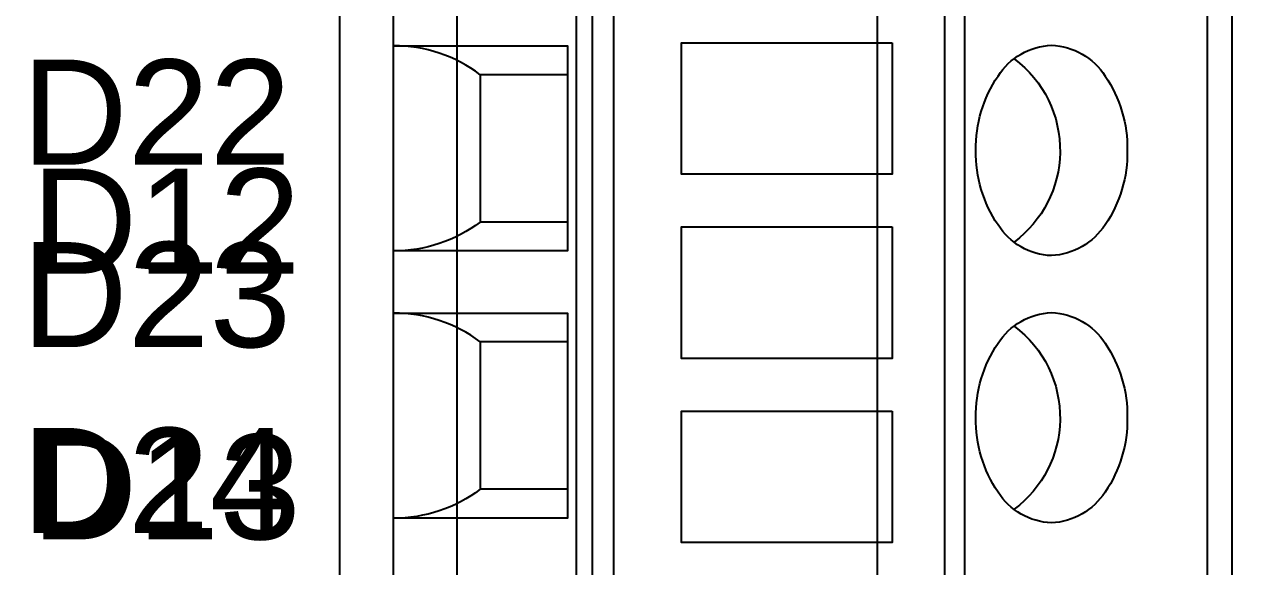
# Model space of a CAD drawing. Extents: x 1 to 23.7, y 0.2 to 17.
# Drawn here: x 18.286 to 19.208, y 3.009 to 3.414 of the extents above; entities that cross this region are included whole.
import ezdxf

# ---------------------------------------------------------------- set-up
doc = ezdxf.new("R2010")
doc.units = 0
doc.header["$MEASUREMENT"] = 0
for name, color, linetype in [('3_01__0-__EMPTY', 7, 'CONTINUOUS'), ('3_02__9X__RTD', 7, 'CONTINUOUS'), ('3_03__91__RTD_TC', 7, 'CONTINUOUS'), ('3_04__1-___4__DI__4__DO__S', 7, 'CONTINUOUS'), ('3_05__B-___4__DI__4__DO__F', 7, 'CONTINUOUS'), ('3_06__C-___4__DI__3__DO', 7, 'CONTINUOUS'), ('3_07__2X___8__DO__STD_FORM', 7, 'CONTINUOUS'), ('3_08__2A___8__DO__STD_FORM', 7, 'CONTINUOUS'), ('3_09__2B___8__DO__STD__6__', 7, 'CONTINUOUS'), ('3_10__2C___8__DO__STD__2__', 7, 'CONTINUOUS'), ('3_11__3-___8__DI', 7, 'CONTINUOUS'), ('3_12__D-___14__DI', 7, 'CONTINUOUS'), ('3_13__5-___8__AI', 7, 'CONTINUOUS'), ('3_14__6-___4__AI__4__AO', 7, 'CONTINUOUS'), ('6_00_____DWG', 7, 'CONTINUOUS')]:
    doc.layers.add(name, color=color, linetype=linetype)
doc.styles.add('ARIAL', font='arial.ttf')

msp = doc.modelspace()

# ---------------------------------------------------------------- linework, layer by layer
at = {"layer": '3_01__0-__EMPTY'}
msp.add_lwpolyline([(18.60968, 3.75374), (18.60968, 2.78851, 0.414214), (18.63957, 2.75863), (18.65468, 2.75863), (18.65468, 2.51863), (18.63957, 2.51863, 0.414214), (18.60968, 2.48874), (18.60968, 2.13101, 0.414973), (18.63957, 2.10113), (19.1598, 2.10113, 0.414973), (19.18968, 2.13101), (19.18968, 2.48874, 0.414214), (19.1598, 2.51863), (19.14468, 2.51863), (19.14468, 2.75863), (19.1598, 2.75863, 0.414214), (19.18968, 2.78851), (19.18968, 3.75374, 0.414214)], format="xyb", dxfattribs=at)
at = {"layer": '3_02__9X__RTD'}
for points in [[(18.52182, 4.257), (18.52182, 2.17039), (18.97457, 2.17039), (18.97457, 4.257)], [(18.9352, 3.4007), (18.9352, 3.30228), (18.77772, 3.30228), (18.77772, 3.4007)], [(18.9352, 3.26291), (18.9352, 3.16448), (18.77772, 3.16448), (18.77772, 3.26291)], [(18.9352, 3.12511), (18.9352, 3.02669), (18.77772, 3.02669), (18.77772, 3.12511)]]:
    msp.add_lwpolyline(points, close=True, dxfattribs=at)
msp.add_lwpolyline([(18.71079, 4.257), (18.71079, 2.17039)], dxfattribs=at)
at = {"layer": '3_03__91__RTD_TC'}
for points in [[(18.52182, 4.257), (18.52182, 2.17039), (18.97457, 2.17039), (18.97457, 4.257)], [(18.9352, 3.4007), (18.9352, 3.30228), (18.77772, 3.30228), (18.77772, 3.4007)], [(18.9352, 3.26291), (18.9352, 3.16448), (18.77772, 3.16448), (18.77772, 3.26291)], [(18.9352, 3.12511), (18.9352, 3.02669), (18.77772, 3.02669), (18.77772, 3.12511)]]:
    msp.add_lwpolyline(points, close=True, dxfattribs=at)
msp.add_lwpolyline([(18.71079, 4.257), (18.71079, 2.17039)], dxfattribs=at)
at = {"layer": '3_04__1-___4__DI__4__DO__S'}
msp.add_lwpolyline([(19.17097, 4.02173), (19.17097, 2.42173), (18.56226, 2.42173), (18.56226, 4.02173)], close=True, dxfattribs=at)
for points in [[(18.699, 4.02173), (18.699, 2.42173)], [(18.72684, 4.02173), (18.72684, 2.42173)], [(18.92394, 4.02173), (18.92394, 2.42173)], [(18.98937, 4.02174), (18.98937, 2.42174)], [(18.56226, 3.3985), (18.69233, 3.3985), (18.69233, 3.24496), (18.56226, 3.24496)], [(18.6272, 3.37685), (18.6272, 3.26661)], [(18.56226, 3.1985), (18.69233, 3.1985), (18.69233, 3.04496), (18.56226, 3.04496)], [(18.6272, 3.17685), (18.6272, 3.06661)]]:
    msp.add_lwpolyline(points, dxfattribs=at)
for points in [[(18.69233, 3.37685), (18.6272, 3.37685, 0.162853), (18.56226, 3.3985, 1.944453)], [(19.02646, 3.38882, -0.001746), (19.02659, 3.38868, -0.240907), (19.06083, 3.31858, -0.231198), (19.02659, 3.25164, -0.005828), (19.02666, 3.25135)], [(18.69233, 3.26661), (18.6272, 3.26661, -0.162853), (18.56226, 3.24496, -1.944453)], [(18.69233, 3.17685), (18.6272, 3.17685, 0.162853), (18.56226, 3.1985, 1.944453)], [(19.02646, 3.18882, -0.001746), (19.02659, 3.18868, -0.240907), (19.06083, 3.11858, -0.231198), (19.02659, 3.05164, -0.005828), (19.02666, 3.05135)], [(18.69233, 3.06661), (18.6272, 3.06661, -0.162853), (18.56226, 3.04496, -1.944453)]]:
    msp.add_lwpolyline(points, format="xyb", dxfattribs=at)
for points in [[(19.0545, 3.3989, -0.244062), (19.09455, 3.37584, -0.154167), (19.11114, 3.32016, -0.154167), (19.09455, 3.26448, -0.236767), (19.0545, 3.24142, -0.24406), (19.01444, 3.26448, -0.154167), (18.99786, 3.32016, -0.154167), (19.01444, 3.37584, -0.244061)], [(19.0545, 3.1989, -0.244062), (19.09455, 3.17584, -0.154167), (19.11114, 3.12016, -0.154167), (19.09455, 3.06448, -0.236767), (19.0545, 3.04142, -0.24406), (19.01444, 3.06448, -0.154167), (18.99786, 3.12016, -0.154167), (19.01444, 3.17584, -0.244061)]]:
    msp.add_lwpolyline(points, format="xyb", close=True, dxfattribs=at)
at = {"layer": '3_05__B-___4__DI__4__DO__F'}
msp.add_lwpolyline([(19.17097, 4.02173), (19.17097, 2.42173), (18.56226, 2.42173), (18.56226, 4.02173)], close=True, dxfattribs=at)
for points in [[(18.699, 4.02173), (18.699, 2.42173)], [(18.72684, 4.02173), (18.72684, 2.42173)], [(18.92394, 4.02173), (18.92394, 2.42173)], [(18.98937, 4.02174), (18.98937, 2.42174)], [(18.56226, 3.3985), (18.69233, 3.3985), (18.69233, 3.24496), (18.56226, 3.24496)], [(18.6272, 3.37685), (18.6272, 3.26661)], [(18.56226, 3.1985), (18.69233, 3.1985), (18.69233, 3.04496), (18.56226, 3.04496)], [(18.6272, 3.17685), (18.6272, 3.06661)]]:
    msp.add_lwpolyline(points, dxfattribs=at)
for points in [[(18.69233, 3.37685), (18.6272, 3.37685, 0.162853), (18.56226, 3.3985, 1.944453)], [(19.02646, 3.38882, -0.001746), (19.02659, 3.38868, -0.240907), (19.06083, 3.31858, -0.231198), (19.02659, 3.25164, -0.005828), (19.02666, 3.25135)], [(18.69233, 3.26661), (18.6272, 3.26661, -0.162853), (18.56226, 3.24496, -1.944453)], [(18.69233, 3.17685), (18.6272, 3.17685, 0.162853), (18.56226, 3.1985, 1.944453)], [(19.02646, 3.18882, -0.001746), (19.02659, 3.18868, -0.240907), (19.06083, 3.11858, -0.231198), (19.02659, 3.05164, -0.005828), (19.02666, 3.05135)], [(18.69233, 3.06661), (18.6272, 3.06661, -0.162853), (18.56226, 3.04496, -1.944453)]]:
    msp.add_lwpolyline(points, format="xyb", dxfattribs=at)
for points in [[(19.0545, 3.3989, -0.244062), (19.09455, 3.37584, -0.154167), (19.11114, 3.32016, -0.154167), (19.09455, 3.26448, -0.236767), (19.0545, 3.24142, -0.24406), (19.01444, 3.26448, -0.154167), (18.99786, 3.32016, -0.154167), (19.01444, 3.37584, -0.244061)], [(19.0545, 3.1989, -0.244062), (19.09455, 3.17584, -0.154167), (19.11114, 3.12016, -0.154167), (19.09455, 3.06448, -0.236767), (19.0545, 3.04142, -0.24406), (19.01444, 3.06448, -0.154167), (18.99786, 3.12016, -0.154167), (19.01444, 3.17584, -0.244061)]]:
    msp.add_lwpolyline(points, format="xyb", close=True, dxfattribs=at)
at = {"layer": '3_06__C-___4__DI__3__DO'}
msp.add_lwpolyline([(19.17097, 4.02173), (19.17097, 2.42173), (18.56226, 2.42173), (18.56226, 4.02173)], close=True, dxfattribs=at)
for points in [[(18.699, 4.02173), (18.699, 2.42173)], [(18.72684, 4.02173), (18.72684, 2.42173)], [(18.92394, 4.02173), (18.92394, 2.42173)], [(18.98937, 4.02174), (18.98937, 2.42174)], [(18.56226, 3.3985), (18.69233, 3.3985), (18.69233, 3.24496), (18.56226, 3.24496)], [(18.6272, 3.37685), (18.6272, 3.26661)], [(18.56226, 3.1985), (18.69233, 3.1985), (18.69233, 3.04496), (18.56226, 3.04496)], [(18.6272, 3.17685), (18.6272, 3.06661)]]:
    msp.add_lwpolyline(points, dxfattribs=at)
for points in [[(18.69233, 3.37685), (18.6272, 3.37685, 0.162853), (18.56226, 3.3985, 1.944453)], [(19.02646, 3.38882, -0.001746), (19.02659, 3.38868, -0.240907), (19.06083, 3.31858, -0.231198), (19.02659, 3.25164, -0.005828), (19.02666, 3.25135)], [(18.69233, 3.26661), (18.6272, 3.26661, -0.162853), (18.56226, 3.24496, -1.944453)], [(18.69233, 3.17685), (18.6272, 3.17685, 0.162853), (18.56226, 3.1985, 1.944453)], [(19.02646, 3.18882, -0.001746), (19.02659, 3.18868, -0.240907), (19.06083, 3.11858, -0.231198), (19.02659, 3.05164, -0.005828), (19.02666, 3.05135)], [(18.69233, 3.06661), (18.6272, 3.06661, -0.162853), (18.56226, 3.04496, -1.944453)]]:
    msp.add_lwpolyline(points, format="xyb", dxfattribs=at)
for points in [[(19.0545, 3.3989, -0.244062), (19.09455, 3.37584, -0.154167), (19.11114, 3.32016, -0.154167), (19.09455, 3.26448, -0.236767), (19.0545, 3.24142, -0.24406), (19.01444, 3.26448, -0.154167), (18.99786, 3.32016, -0.154167), (19.01444, 3.37584, -0.244061)], [(19.0545, 3.1989, -0.244062), (19.09455, 3.17584, -0.154167), (19.11114, 3.12016, -0.154167), (19.09455, 3.06448, -0.236767), (19.0545, 3.04142, -0.24406), (19.01444, 3.06448, -0.154167), (18.99786, 3.12016, -0.154167), (19.01444, 3.17584, -0.244061)]]:
    msp.add_lwpolyline(points, format="xyb", close=True, dxfattribs=at)
at = {"layer": '3_07__2X___8__DO__STD_FORM'}
msp.add_lwpolyline([(19.17097, 4.02173), (19.17097, 2.42173), (18.56226, 2.42173), (18.56226, 4.02173)], close=True, dxfattribs=at)
for points in [[(18.699, 4.02173), (18.699, 2.42173)], [(18.72684, 4.02173), (18.72684, 2.42173)], [(18.92394, 4.02173), (18.92394, 2.42173)], [(18.98937, 4.02174), (18.98937, 2.42174)], [(18.56226, 3.3985), (18.69233, 3.3985), (18.69233, 3.24496), (18.56226, 3.24496)], [(18.6272, 3.37685), (18.6272, 3.26661)], [(18.56226, 3.1985), (18.69233, 3.1985), (18.69233, 3.04496), (18.56226, 3.04496)], [(18.6272, 3.17685), (18.6272, 3.06661)]]:
    msp.add_lwpolyline(points, dxfattribs=at)
for points in [[(18.69233, 3.37685), (18.6272, 3.37685, 0.162853), (18.56226, 3.3985, 1.944453)], [(19.02646, 3.38882, -0.001746), (19.02659, 3.38868, -0.240907), (19.06083, 3.31858, -0.231198), (19.02659, 3.25164, -0.005828), (19.02666, 3.25135)], [(18.69233, 3.26661), (18.6272, 3.26661, -0.162853), (18.56226, 3.24496, -1.944453)], [(18.69233, 3.17685), (18.6272, 3.17685, 0.162853), (18.56226, 3.1985, 1.944453)], [(19.02646, 3.18882, -0.001746), (19.02659, 3.18868, -0.240907), (19.06083, 3.11858, -0.231198), (19.02659, 3.05164, -0.005828), (19.02666, 3.05135)], [(18.69233, 3.06661), (18.6272, 3.06661, -0.162853), (18.56226, 3.04496, -1.944453)]]:
    msp.add_lwpolyline(points, format="xyb", dxfattribs=at)
for points in [[(19.0545, 3.3989, -0.244062), (19.09455, 3.37584, -0.154167), (19.11114, 3.32016, -0.154167), (19.09455, 3.26448, -0.236767), (19.0545, 3.24142, -0.24406), (19.01444, 3.26448, -0.154167), (18.99786, 3.32016, -0.154167), (19.01444, 3.37584, -0.244061)], [(19.0545, 3.1989, -0.244062), (19.09455, 3.17584, -0.154167), (19.11114, 3.12016, -0.154167), (19.09455, 3.06448, -0.236767), (19.0545, 3.04142, -0.24406), (19.01444, 3.06448, -0.154167), (18.99786, 3.12016, -0.154167), (19.01444, 3.17584, -0.244061)]]:
    msp.add_lwpolyline(points, format="xyb", close=True, dxfattribs=at)
at = {"layer": '3_08__2A___8__DO__STD_FORM'}
msp.add_lwpolyline([(19.17097, 4.02173), (19.17097, 2.42173), (18.56226, 2.42173), (18.56226, 4.02173)], close=True, dxfattribs=at)
for points in [[(18.699, 4.02173), (18.699, 2.42173)], [(18.72684, 4.02173), (18.72684, 2.42173)], [(18.92394, 4.02173), (18.92394, 2.42173)], [(18.98937, 4.02174), (18.98937, 2.42174)], [(18.56226, 3.3985), (18.69233, 3.3985), (18.69233, 3.24496), (18.56226, 3.24496)], [(18.6272, 3.37685), (18.6272, 3.26661)], [(18.56226, 3.1985), (18.69233, 3.1985), (18.69233, 3.04496), (18.56226, 3.04496)], [(18.6272, 3.17685), (18.6272, 3.06661)]]:
    msp.add_lwpolyline(points, dxfattribs=at)
for points in [[(18.69233, 3.37685), (18.6272, 3.37685, 0.162853), (18.56226, 3.3985, 1.944453)], [(19.02646, 3.38882, -0.001746), (19.02659, 3.38868, -0.240907), (19.06083, 3.31858, -0.231198), (19.02659, 3.25164, -0.005828), (19.02666, 3.25135)], [(18.69233, 3.26661), (18.6272, 3.26661, -0.162853), (18.56226, 3.24496, -1.944453)], [(18.69233, 3.17685), (18.6272, 3.17685, 0.162853), (18.56226, 3.1985, 1.944453)], [(19.02646, 3.18882, -0.001746), (19.02659, 3.18868, -0.240907), (19.06083, 3.11858, -0.231198), (19.02659, 3.05164, -0.005828), (19.02666, 3.05135)], [(18.69233, 3.06661), (18.6272, 3.06661, -0.162853), (18.56226, 3.04496, -1.944453)]]:
    msp.add_lwpolyline(points, format="xyb", dxfattribs=at)
for points in [[(19.0545, 3.3989, -0.244062), (19.09455, 3.37584, -0.154167), (19.11114, 3.32016, -0.154167), (19.09455, 3.26448, -0.236767), (19.0545, 3.24142, -0.24406), (19.01444, 3.26448, -0.154167), (18.99786, 3.32016, -0.154167), (19.01444, 3.37584, -0.244061)], [(19.0545, 3.1989, -0.244062), (19.09455, 3.17584, -0.154167), (19.11114, 3.12016, -0.154167), (19.09455, 3.06448, -0.236767), (19.0545, 3.04142, -0.24406), (19.01444, 3.06448, -0.154167), (18.99786, 3.12016, -0.154167), (19.01444, 3.17584, -0.244061)]]:
    msp.add_lwpolyline(points, format="xyb", close=True, dxfattribs=at)
at = {"layer": '3_09__2B___8__DO__STD__6__'}
msp.add_lwpolyline([(19.17097, 4.02173), (19.17097, 2.42173), (18.56226, 2.42173), (18.56226, 4.02173)], close=True, dxfattribs=at)
for points in [[(18.699, 4.02173), (18.699, 2.42173)], [(18.72684, 4.02173), (18.72684, 2.42173)], [(18.92394, 4.02173), (18.92394, 2.42173)], [(18.98937, 4.02174), (18.98937, 2.42174)], [(18.56226, 3.3985), (18.69233, 3.3985), (18.69233, 3.24496), (18.56226, 3.24496)], [(18.6272, 3.37685), (18.6272, 3.26661)], [(18.56226, 3.1985), (18.69233, 3.1985), (18.69233, 3.04496), (18.56226, 3.04496)], [(18.6272, 3.17685), (18.6272, 3.06661)]]:
    msp.add_lwpolyline(points, dxfattribs=at)
for points in [[(18.69233, 3.37685), (18.6272, 3.37685, 0.162853), (18.56226, 3.3985, 1.944453)], [(19.02646, 3.38882, -0.001746), (19.02659, 3.38868, -0.240907), (19.06083, 3.31858, -0.231198), (19.02659, 3.25164, -0.005828), (19.02666, 3.25135)], [(18.69233, 3.26661), (18.6272, 3.26661, -0.162853), (18.56226, 3.24496, -1.944453)], [(18.69233, 3.17685), (18.6272, 3.17685, 0.162853), (18.56226, 3.1985, 1.944453)], [(19.02646, 3.18882, -0.001746), (19.02659, 3.18868, -0.240907), (19.06083, 3.11858, -0.231198), (19.02659, 3.05164, -0.005828), (19.02666, 3.05135)], [(18.69233, 3.06661), (18.6272, 3.06661, -0.162853), (18.56226, 3.04496, -1.944453)]]:
    msp.add_lwpolyline(points, format="xyb", dxfattribs=at)
for points in [[(19.0545, 3.3989, -0.244062), (19.09455, 3.37584, -0.154167), (19.11114, 3.32016, -0.154167), (19.09455, 3.26448, -0.236767), (19.0545, 3.24142, -0.24406), (19.01444, 3.26448, -0.154167), (18.99786, 3.32016, -0.154167), (19.01444, 3.37584, -0.244061)], [(19.0545, 3.1989, -0.244062), (19.09455, 3.17584, -0.154167), (19.11114, 3.12016, -0.154167), (19.09455, 3.06448, -0.236767), (19.0545, 3.04142, -0.24406), (19.01444, 3.06448, -0.154167), (18.99786, 3.12016, -0.154167), (19.01444, 3.17584, -0.244061)]]:
    msp.add_lwpolyline(points, format="xyb", close=True, dxfattribs=at)
at = {"layer": '3_10__2C___8__DO__STD__2__'}
msp.add_lwpolyline([(19.17097, 4.02173), (19.17097, 2.42173), (18.56226, 2.42173), (18.56226, 4.02173)], close=True, dxfattribs=at)
for points in [[(18.699, 4.02173), (18.699, 2.42173)], [(18.72684, 4.02173), (18.72684, 2.42173)], [(18.92394, 4.02173), (18.92394, 2.42173)], [(18.98937, 4.02174), (18.98937, 2.42174)], [(18.56226, 3.3985), (18.69233, 3.3985), (18.69233, 3.24496), (18.56226, 3.24496)], [(18.6272, 3.37685), (18.6272, 3.26661)], [(18.56226, 3.1985), (18.69233, 3.1985), (18.69233, 3.04496), (18.56226, 3.04496)], [(18.6272, 3.17685), (18.6272, 3.06661)]]:
    msp.add_lwpolyline(points, dxfattribs=at)
for points in [[(18.69233, 3.37685), (18.6272, 3.37685, 0.162853), (18.56226, 3.3985, 1.944453)], [(19.02646, 3.38882, -0.001746), (19.02659, 3.38868, -0.240907), (19.06083, 3.31858, -0.231198), (19.02659, 3.25164, -0.005828), (19.02666, 3.25135)], [(18.69233, 3.26661), (18.6272, 3.26661, -0.162853), (18.56226, 3.24496, -1.944453)], [(18.69233, 3.17685), (18.6272, 3.17685, 0.162853), (18.56226, 3.1985, 1.944453)], [(19.02646, 3.18882, -0.001746), (19.02659, 3.18868, -0.240907), (19.06083, 3.11858, -0.231198), (19.02659, 3.05164, -0.005828), (19.02666, 3.05135)], [(18.69233, 3.06661), (18.6272, 3.06661, -0.162853), (18.56226, 3.04496, -1.944453)]]:
    msp.add_lwpolyline(points, format="xyb", dxfattribs=at)
for points in [[(19.0545, 3.3989, -0.244062), (19.09455, 3.37584, -0.154167), (19.11114, 3.32016, -0.154167), (19.09455, 3.26448, -0.236767), (19.0545, 3.24142, -0.24406), (19.01444, 3.26448, -0.154167), (18.99786, 3.32016, -0.154167), (19.01444, 3.37584, -0.244061)], [(19.0545, 3.1989, -0.244062), (19.09455, 3.17584, -0.154167), (19.11114, 3.12016, -0.154167), (19.09455, 3.06448, -0.236767), (19.0545, 3.04142, -0.24406), (19.01444, 3.06448, -0.154167), (18.99786, 3.12016, -0.154167), (19.01444, 3.17584, -0.244061)]]:
    msp.add_lwpolyline(points, format="xyb", close=True, dxfattribs=at)
at = {"layer": '3_11__3-___8__DI'}
msp.add_lwpolyline([(19.17097, 4.02173), (19.17097, 2.42173), (18.56226, 2.42173), (18.56226, 4.02173)], close=True, dxfattribs=at)
for points in [[(18.699, 4.02173), (18.699, 2.42173)], [(18.72684, 4.02173), (18.72684, 2.42173)], [(18.92394, 4.02173), (18.92394, 2.42173)], [(18.98937, 4.02174), (18.98937, 2.42174)], [(18.56226, 3.3985), (18.69233, 3.3985), (18.69233, 3.24496), (18.56226, 3.24496)], [(18.6272, 3.37685), (18.6272, 3.26661)], [(18.56226, 3.1985), (18.69233, 3.1985), (18.69233, 3.04496), (18.56226, 3.04496)], [(18.6272, 3.17685), (18.6272, 3.06661)]]:
    msp.add_lwpolyline(points, dxfattribs=at)
for points in [[(18.69233, 3.37685), (18.6272, 3.37685, 0.162853), (18.56226, 3.3985, 1.944453)], [(19.02646, 3.38882, -0.001746), (19.02659, 3.38868, -0.240907), (19.06083, 3.31858, -0.231198), (19.02659, 3.25164, -0.005828), (19.02666, 3.25135)], [(18.69233, 3.26661), (18.6272, 3.26661, -0.162853), (18.56226, 3.24496, -1.944453)], [(18.69233, 3.17685), (18.6272, 3.17685, 0.162853), (18.56226, 3.1985, 1.944453)], [(19.02646, 3.18882, -0.001746), (19.02659, 3.18868, -0.240907), (19.06083, 3.11858, -0.231198), (19.02659, 3.05164, -0.005828), (19.02666, 3.05135)], [(18.69233, 3.06661), (18.6272, 3.06661, -0.162853), (18.56226, 3.04496, -1.944453)]]:
    msp.add_lwpolyline(points, format="xyb", dxfattribs=at)
for points in [[(19.0545, 3.3989, -0.244062), (19.09455, 3.37584, -0.154167), (19.11114, 3.32016, -0.154167), (19.09455, 3.26448, -0.236767), (19.0545, 3.24142, -0.24406), (19.01444, 3.26448, -0.154167), (18.99786, 3.32016, -0.154167), (19.01444, 3.37584, -0.244061)], [(19.0545, 3.1989, -0.244062), (19.09455, 3.17584, -0.154167), (19.11114, 3.12016, -0.154167), (19.09455, 3.06448, -0.236767), (19.0545, 3.04142, -0.24406), (19.01444, 3.06448, -0.154167), (18.99786, 3.12016, -0.154167), (19.01444, 3.17584, -0.244061)]]:
    msp.add_lwpolyline(points, format="xyb", close=True, dxfattribs=at)
at = {"layer": '3_12__D-___14__DI'}
msp.add_lwpolyline([(19.17097, 4.02173), (19.17097, 2.42173), (18.56226, 2.42173), (18.56226, 4.02173)], close=True, dxfattribs=at)
for points in [[(18.699, 4.02173), (18.699, 2.42173)], [(18.72684, 4.02173), (18.72684, 2.42173)], [(18.92394, 4.02173), (18.92394, 2.42173)], [(18.98937, 4.02174), (18.98937, 2.42174)], [(18.56226, 3.3985), (18.69233, 3.3985), (18.69233, 3.24496), (18.56226, 3.24496)], [(18.6272, 3.37685), (18.6272, 3.26661)], [(18.56226, 3.1985), (18.69233, 3.1985), (18.69233, 3.04496), (18.56226, 3.04496)], [(18.6272, 3.17685), (18.6272, 3.06661)]]:
    msp.add_lwpolyline(points, dxfattribs=at)
for points in [[(18.69233, 3.37685), (18.6272, 3.37685, 0.162853), (18.56226, 3.3985, 1.944453)], [(19.02646, 3.38882, -0.001746), (19.02659, 3.38868, -0.240907), (19.06083, 3.31858, -0.231198), (19.02659, 3.25164, -0.005828), (19.02666, 3.25135)], [(18.69233, 3.26661), (18.6272, 3.26661, -0.162853), (18.56226, 3.24496, -1.944453)], [(18.69233, 3.17685), (18.6272, 3.17685, 0.162853), (18.56226, 3.1985, 1.944453)], [(19.02646, 3.18882, -0.001746), (19.02659, 3.18868, -0.240907), (19.06083, 3.11858, -0.231198), (19.02659, 3.05164, -0.005828), (19.02666, 3.05135)], [(18.69233, 3.06661), (18.6272, 3.06661, -0.162853), (18.56226, 3.04496, -1.944453)]]:
    msp.add_lwpolyline(points, format="xyb", dxfattribs=at)
for points in [[(19.0545, 3.3989, -0.244062), (19.09455, 3.37584, -0.154167), (19.11114, 3.32016, -0.154167), (19.09455, 3.26448, -0.236767), (19.0545, 3.24142, -0.24406), (19.01444, 3.26448, -0.154167), (18.99786, 3.32016, -0.154167), (19.01444, 3.37584, -0.244061)], [(19.0545, 3.1989, -0.244062), (19.09455, 3.17584, -0.154167), (19.11114, 3.12016, -0.154167), (19.09455, 3.06448, -0.236767), (19.0545, 3.04142, -0.24406), (19.01444, 3.06448, -0.154167), (18.99786, 3.12016, -0.154167), (19.01444, 3.17584, -0.244061)]]:
    msp.add_lwpolyline(points, format="xyb", close=True, dxfattribs=at)
at = {"layer": '3_13__5-___8__AI'}
msp.add_lwpolyline([(19.17097, 4.02173), (19.17097, 2.42173), (18.56226, 2.42173), (18.56226, 4.02173)], close=True, dxfattribs=at)
for points in [[(18.699, 4.02173), (18.699, 2.42173)], [(18.72684, 4.02173), (18.72684, 2.42173)], [(18.92394, 4.02173), (18.92394, 2.42173)], [(18.98937, 4.02174), (18.98937, 2.42174)], [(18.56226, 3.3985), (18.69233, 3.3985), (18.69233, 3.24496), (18.56226, 3.24496)], [(18.6272, 3.37685), (18.6272, 3.26661)], [(18.56226, 3.1985), (18.69233, 3.1985), (18.69233, 3.04496), (18.56226, 3.04496)], [(18.6272, 3.17685), (18.6272, 3.06661)]]:
    msp.add_lwpolyline(points, dxfattribs=at)
for points in [[(18.69233, 3.37685), (18.6272, 3.37685, 0.162853), (18.56226, 3.3985, 1.944453)], [(19.02646, 3.38882, -0.001746), (19.02659, 3.38868, -0.240907), (19.06083, 3.31858, -0.231198), (19.02659, 3.25164, -0.005828), (19.02666, 3.25135)], [(18.69233, 3.26661), (18.6272, 3.26661, -0.162853), (18.56226, 3.24496, -1.944453)], [(18.69233, 3.17685), (18.6272, 3.17685, 0.162853), (18.56226, 3.1985, 1.944453)], [(19.02646, 3.18882, -0.001746), (19.02659, 3.18868, -0.240907), (19.06083, 3.11858, -0.231198), (19.02659, 3.05164, -0.005828), (19.02666, 3.05135)], [(18.69233, 3.06661), (18.6272, 3.06661, -0.162853), (18.56226, 3.04496, -1.944453)]]:
    msp.add_lwpolyline(points, format="xyb", dxfattribs=at)
for points in [[(19.0545, 3.3989, -0.244062), (19.09455, 3.37584, -0.154167), (19.11114, 3.32016, -0.154167), (19.09455, 3.26448, -0.236767), (19.0545, 3.24142, -0.24406), (19.01444, 3.26448, -0.154167), (18.99786, 3.32016, -0.154167), (19.01444, 3.37584, -0.244061)], [(19.0545, 3.1989, -0.244062), (19.09455, 3.17584, -0.154167), (19.11114, 3.12016, -0.154167), (19.09455, 3.06448, -0.236767), (19.0545, 3.04142, -0.24406), (19.01444, 3.06448, -0.154167), (18.99786, 3.12016, -0.154167), (19.01444, 3.17584, -0.244061)]]:
    msp.add_lwpolyline(points, format="xyb", close=True, dxfattribs=at)
at = {"layer": '3_14__6-___4__AI__4__AO'}
msp.add_lwpolyline([(19.17097, 4.02173), (19.17097, 2.42173), (18.56226, 2.42173), (18.56226, 4.02173)], close=True, dxfattribs=at)
for points in [[(18.699, 4.02173), (18.699, 2.42173)], [(18.72684, 4.02173), (18.72684, 2.42173)], [(18.92394, 4.02173), (18.92394, 2.42173)], [(18.98937, 4.02174), (18.98937, 2.42174)], [(18.56226, 3.3985), (18.69233, 3.3985), (18.69233, 3.24496), (18.56226, 3.24496)], [(18.6272, 3.37685), (18.6272, 3.26661)], [(18.56226, 3.1985), (18.69233, 3.1985), (18.69233, 3.04496), (18.56226, 3.04496)], [(18.6272, 3.17685), (18.6272, 3.06661)]]:
    msp.add_lwpolyline(points, dxfattribs=at)
for points in [[(18.69233, 3.37685), (18.6272, 3.37685, 0.162853), (18.56226, 3.3985, 1.944453)], [(19.02646, 3.38882, -0.001746), (19.02659, 3.38868, -0.240907), (19.06083, 3.31858, -0.231198), (19.02659, 3.25164, -0.005828), (19.02666, 3.25135)], [(18.69233, 3.26661), (18.6272, 3.26661, -0.162853), (18.56226, 3.24496, -1.944453)], [(18.69233, 3.17685), (18.6272, 3.17685, 0.162853), (18.56226, 3.1985, 1.944453)], [(19.02646, 3.18882, -0.001746), (19.02659, 3.18868, -0.240907), (19.06083, 3.11858, -0.231198), (19.02659, 3.05164, -0.005828), (19.02666, 3.05135)], [(18.69233, 3.06661), (18.6272, 3.06661, -0.162853), (18.56226, 3.04496, -1.944453)]]:
    msp.add_lwpolyline(points, format="xyb", dxfattribs=at)
for points in [[(19.0545, 3.3989, -0.244062), (19.09455, 3.37584, -0.154167), (19.11114, 3.32016, -0.154167), (19.09455, 3.26448, -0.236767), (19.0545, 3.24142, -0.24406), (19.01444, 3.26448, -0.154167), (18.99786, 3.32016, -0.154167), (19.01444, 3.37584, -0.244061)], [(19.0545, 3.1989, -0.244062), (19.09455, 3.17584, -0.154167), (19.11114, 3.12016, -0.154167), (19.09455, 3.06448, -0.236767), (19.0545, 3.04142, -0.24406), (19.01444, 3.06448, -0.154167), (18.99786, 3.12016, -0.154167), (19.01444, 3.17584, -0.244061)]]:
    msp.add_lwpolyline(points, format="xyb", close=True, dxfattribs=at)
at = {"layer": '6_00_____DWG'}
msp.add_lwpolyline([(23, 6.8335), (23, 2.16814, -0.414214), (22.92126, 2.0894), (22.83268, 2.0894, 0.414214), (22.71457, 1.97129), (22.71457, 1.88271, -0.414213), (22.63583, 1.80397), (16.08071, 1.80397, -0.414213), (16.00197, 1.88271), (16.00197, 1.97129, 0.414213), (15.88386, 2.0894), (15.79528, 2.0894, -0.414213), (15.71654, 2.16814, -0.000001), (15.71654, 6.8335, -0.414214), (15.79528, 6.91224), (15.88386, 6.91224, 0.414214), (16.00197, 7.03035), (16.00197, 7.11893, -0.414214), (16.08071, 7.19767), (22.63583, 7.19767, -0.414213), (22.71457, 7.11893), (22.71457, 7.03035, 0.414213), (22.83268, 6.91224), (22.92126, 6.91224, -0.414213)], format="xyb", close=True, dxfattribs=at)

# ---------------------------------------------------------------- texts
at = {"layer": '3_01__0-__EMPTY', "style": 'ARIAL'}
for s, p in [('D12', (18.29138, 3.22789)), ('D13', (18.29138, 3.02915))]:
    msp.add_text(s, height=0.078667, dxfattribs=at).set_placement(p)
at = {"layer": '3_02__9X__RTD', "style": 'ARIAL'}
for s, p in [('D22', (18.28416, 3.30953)), ('D23', (18.28416, 3.17296)), ('D24', (18.28416, 3.03389))]:
    msp.add_text(s, height=0.078667, dxfattribs=at).set_placement(p)
at = {"layer": '3_03__91__RTD_TC', "style": 'ARIAL'}
for s, p in [('D22', (18.28416, 3.30953)), ('D23', (18.28416, 3.17296)), ('D24', (18.28416, 3.03389))]:
    msp.add_text(s, height=0.078667, dxfattribs=at).set_placement(p)
at = {"layer": '3_04__1-___4__DI__4__DO__S', "style": 'ARIAL'}
for s, p in [('D12', (18.29138, 3.22789)), ('D13', (18.29138, 3.02915))]:
    msp.add_text(s, height=0.078667, dxfattribs=at).set_placement(p)
at = {"layer": '3_05__B-___4__DI__4__DO__F', "style": 'ARIAL'}
for s, p in [('D12', (18.29138, 3.22789)), ('D13', (18.29138, 3.02915))]:
    msp.add_text(s, height=0.078667, dxfattribs=at).set_placement(p)
at = {"layer": '3_06__C-___4__DI__3__DO', "style": 'ARIAL'}
for s, p in [('D12', (18.29138, 3.22789)), ('D13', (18.29138, 3.02915))]:
    msp.add_text(s, height=0.078667, dxfattribs=at).set_placement(p)
at = {"layer": '3_07__2X___8__DO__STD_FORM', "style": 'ARIAL'}
for s, p in [('D12', (18.29138, 3.22789)), ('D13', (18.29138, 3.02915))]:
    msp.add_text(s, height=0.078667, dxfattribs=at).set_placement(p)
at = {"layer": '3_08__2A___8__DO__STD_FORM', "style": 'ARIAL'}
for s, p in [('D12', (18.29138, 3.22789)), ('D13', (18.29138, 3.02915))]:
    msp.add_text(s, height=0.078667, dxfattribs=at).set_placement(p)
at = {"layer": '3_09__2B___8__DO__STD__6__', "style": 'ARIAL'}
for s, p in [('D12', (18.29138, 3.22789)), ('D13', (18.29138, 3.02915))]:
    msp.add_text(s, height=0.078667, dxfattribs=at).set_placement(p)
at = {"layer": '3_10__2C___8__DO__STD__2__', "style": 'ARIAL'}
for s, p in [('D12', (18.29138, 3.22789)), ('D13', (18.29138, 3.02915))]:
    msp.add_text(s, height=0.078667, dxfattribs=at).set_placement(p)
at = {"layer": '3_11__3-___8__DI', "style": 'ARIAL'}
for s, p in [('D12', (18.29138, 3.22789)), ('D13', (18.29138, 3.02915))]:
    msp.add_text(s, height=0.078667, dxfattribs=at).set_placement(p)
at = {"layer": '3_12__D-___14__DI', "style": 'ARIAL'}
for s, p in [('D12', (18.29138, 3.22789)), ('D13', (18.29138, 3.02915))]:
    msp.add_text(s, height=0.078667, dxfattribs=at).set_placement(p)
at = {"layer": '3_13__5-___8__AI', "style": 'ARIAL'}
for s, p in [('D12', (18.29138, 3.22789)), ('D13', (18.29138, 3.02915))]:
    msp.add_text(s, height=0.078667, dxfattribs=at).set_placement(p)
at = {"layer": '3_14__6-___4__AI__4__AO', "style": 'ARIAL'}
for s, p in [('D12', (18.29138, 3.22789)), ('D13', (18.29138, 3.02915))]:
    msp.add_text(s, height=0.078667, dxfattribs=at).set_placement(p)

doc.saveas('drawing.dxf')
